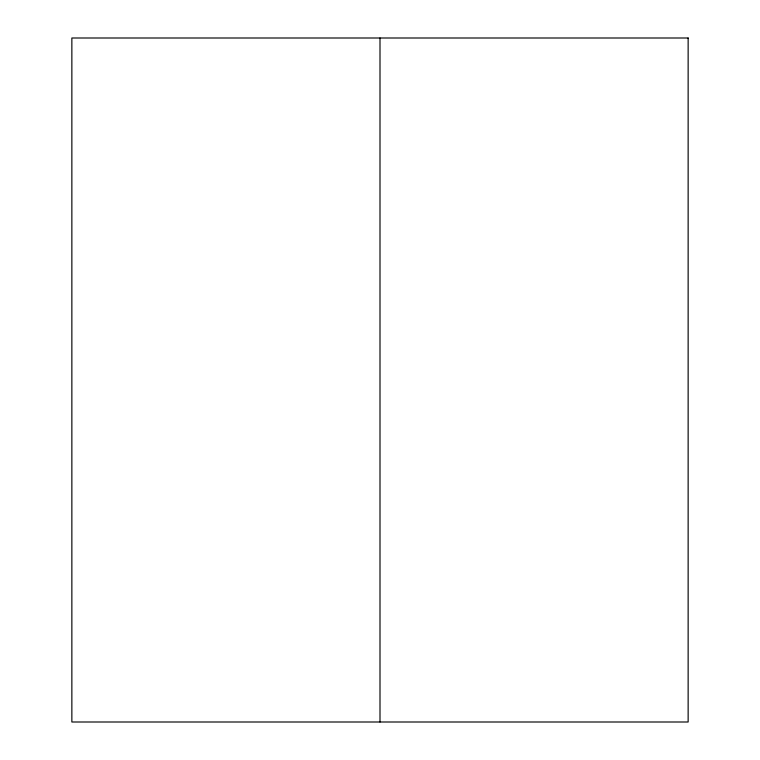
<?xml version="1.0" encoding="UTF-8"?>
<svg xmlns="http://www.w3.org/2000/svg" width="760" height="760" viewBox="0 0 760 760"><rect width="100%" height="100%" fill="white"/><g stroke="black" fill="none" stroke-linecap="round" stroke-linejoin="round"><path stroke-width="1.14" d="M380 38L380 722M688.142 38L71.858 38L71.858 722L688.142 722L688.142 38"/></g></svg>
